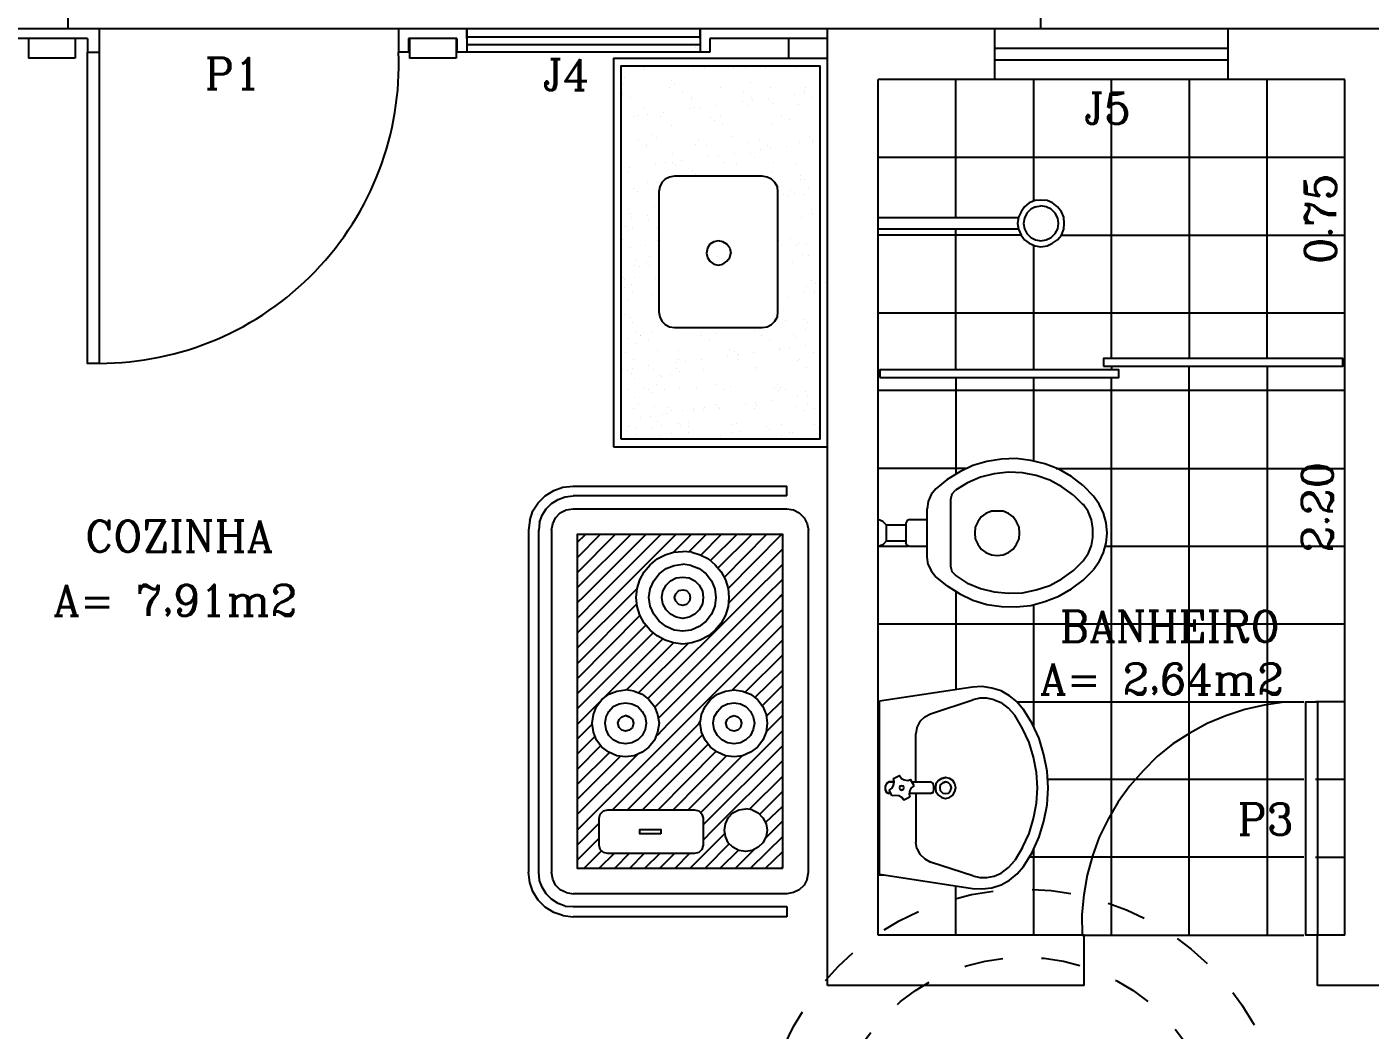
# Model space of a CAD drawing. Extents: x -7 to 226, y -20 to 32.
# Drawn here: x 113.018 to 116.471, y 16.795 to 19.375 of the extents above; entities that cross this region are included whole.
import ezdxf
from ezdxf.enums import TextEntityAlignment as Align

# ---------------------------------------------------------------- set-up
doc = ezdxf.new("R2010")
doc.units = 0
doc.header["$LTSCALE"] = 20
doc.linetypes.add('DASHED2', pattern=[0.375, 0.25, -0.125])
doc.layers.get('0').update_dxf_attribs({"linetype": 'CONTINUOUS'})
doc.layers.get('DEFPOINTS').update_dxf_attribs({"linetype": 'CONTINUOUS'})
for name, color, linetype in [('APARELHO', 1, 'CONTINUOUS'), ('APARELHOS', 1, 'CONTINUOUS'), ('CONCRETO', 5, 'CONTINUOUS'), ('COTAS', 244, 'CONTINUOUS'), ('EQUIPAMENTO', 244, 'CONTINUOUS'), ('JANELA', 5, 'CONTINUOUS'), ('PAREDALV', 7, 'CONTINUOUS'), ('PAREDE', 250, 'CONTINUOUS'), ('PEN33', 7, 'CONTINUOUS'), ('PEN7', 7, 'CONTINUOUS'), ('PISO', 30, 'CONTINUOUS'), ('PORTA', 1, 'CONTINUOUS'), ('TELHADO', 1, 'CONTINUOUS'), ('TEXTO', 244, 'CONTINUOUS'), ('VISTAP', 244, 'CONTINUOUS')]:
    doc.layers.add(name, color=color, linetype=linetype)
doc.styles.add('ROMANC', font='romanc.shx', dxfattribs={"height": 0.08})
doc.dimstyles.new('ROMANC', dxfattribs={"dimtxt": 0.1, "dimasz": 0.18, "dimexe": 0.05, "dimexo": 0.0625, "dimgap": 0.09, "dimtad": 0, "dimzin": 0, "dimtxsty": 'ROMANC', "dimblk1": 'NONE', "dimblk2": 'NONE', "dimsah": 1, "dimcen": 0.09, "dimclrd": 244, "dimclre": 244, "dimclrt": 244, "dimazin": 3, "dimtfac": 1, "dimtdec": 4, "dimtofl": 0, "dimtmove": 0, "dimatfit": 3, "dimtolj": 1, "dimtzin": 0})

# ---------------------------------------------------------------- blocks, each defined once
blk = doc.blocks.new('*X6')
at = {"color": 0, "linetype": 'CONTINUOUS'}
for p, q in [((5.852, -1.3009), (5.852, -1.3009)), ((5.8871, -1.3094), (5.8871, -1.3094)), ((5.8891, -1.3039), (5.8891, -1.3039)), ((6.015, -1.31), (6.015, -1.31)), ((6.0448, -1.3037), (6.0448, -1.3037)), ((6.1171, -1.3029), (6.1171, -1.3029)), ((6.15, -1.3052), (6.15, -1.3052)), ((6.2005, -1.3034), (6.2005, -1.3034)), ((6.2809, -1.3035), (6.2809, -1.3035)), ((5.9576, -1.3383), (5.9576, -1.3383)), ((6.1606, -1.3428), (6.1606, -1.3428)), ((5.8324, -1.3674), (5.8324, -1.3674)), ((5.8535, -1.3808), (5.8535, -1.3808)), ((5.9547, -1.3563), (5.9547, -1.3563)), ((5.9668, -1.3468), (5.9668, -1.3468)), ((5.9882, -1.3671), (5.9882, -1.3671)), ((6.0092, -1.3805), (6.0092, -1.3805)), ((6.0856, -1.3546), (6.0856, -1.3546)), ((6.1439, -1.3668), (6.1439, -1.3668)), ((6.1649, -1.3802), (6.1649, -1.3802)), ((6.2135, -1.3552), (6.2135, -1.3552)), ((6.2758, -1.3746), (6.2758, -1.3746)), ((6.2996, -1.3665), (6.2996, -1.3665)), ((6.3018, -1.3711), (6.3018, -1.3711)), ((6.3206, -1.3799), (6.3206, -1.3799)), ((5.8902, -1.4058), (5.8902, -1.4058)), ((6.0066, -1.41), (6.0066, -1.41)), ((6.0103, -1.3867), (6.0103, -1.3867)), ((6.0181, -1.4064), (6.0181, -1.4064)), ((6.0327, -1.4066), (6.0327, -1.4066)), ((6.0733, -1.4012), (6.0733, -1.4012)), ((6.1412, -1.3923), (6.1412, -1.3923)), ((6.1532, -1.4015), (6.1532, -1.4015)), ((6.1672, -1.3888), (6.1672, -1.3888)), ((6.2079, -1.3835), (6.2079, -1.3835)), ((6.2104, -1.3884), (6.2104, -1.3884)), ((6.2196, -1.3968), (6.2196, -1.3968)), ((6.284, -1.3998), (6.284, -1.3998)), ((5.86, -1.4305), (5.86, -1.4305)), ((5.872, -1.4277), (5.872, -1.4277)), ((5.8981, -1.4243), (5.8981, -1.4243)), ((5.9294, -1.4291), (5.9294, -1.4291)), ((5.9387, -1.4189), (5.9387, -1.4189)), ((6.0601, -1.4323), (6.0601, -1.4323)), ((6.0693, -1.4407), (6.0693, -1.4407)), ((6.0851, -1.4289), (6.0851, -1.4289)), ((6.2408, -1.4286), (6.2408, -1.4286)), ((6.2631, -1.4367), (6.2631, -1.4367)), ((5.9098, -1.4761), (5.9098, -1.4761)), ((5.919, -1.4846), (5.919, -1.4846)), ((5.9578, -1.4526), (5.9578, -1.4526)), ((6.0887, -1.451), (6.0887, -1.451)), ((6.1128, -1.4806), (6.1128, -1.4806)), ((6.2166, -1.4516), (6.2166, -1.4516)), ((6.3129, -1.4823), (6.3129, -1.4823)), ((5.8728, -1.4926), (5.8728, -1.4926)), ((5.8934, -1.5021), (5.8934, -1.5021)), ((5.8939, -1.506), (5.8939, -1.506)), ((6.0213, -1.5027), (6.0213, -1.5027)), ((6.0285, -1.4923), (6.0285, -1.4923)), ((6.0496, -1.5057), (6.0496, -1.5057)), ((6.1563, -1.4978), (6.1563, -1.4978)), ((6.1842, -1.492), (6.1842, -1.492)), ((6.1873, -1.5157), (6.1873, -1.5157)), ((6.2053, -1.5054), (6.2053, -1.5054)), ((6.2133, -1.5122), (6.2133, -1.5122)), ((6.254, -1.5069), (6.254, -1.5069)), ((6.2872, -1.4962), (6.2872, -1.4962)), ((6.3219, -1.4979), (6.3219, -1.4979)), ((6.3221, -1.4907), (6.3221, -1.4907)), ((5.9181, -1.5511), (5.9181, -1.5511)), ((5.9442, -1.5477), (5.9442, -1.5477)), ((5.961, -1.549), (5.961, -1.549)), ((5.9625, -1.5244), (5.9625, -1.5244)), ((5.9848, -1.5423), (5.9848, -1.5423)), ((6.0527, -1.5334), (6.0527, -1.5334)), ((6.0788, -1.53), (6.0788, -1.53)), ((6.0919, -1.5473), (6.0919, -1.5473)), ((6.1194, -1.5246), (6.1194, -1.5246)), ((6.1625, -1.5262), (6.1625, -1.5262)), ((6.1718, -1.5346), (6.1718, -1.5346)), ((6.2198, -1.5479), (6.2198, -1.5479)), ((6.2812, -1.5538), (6.2812, -1.5538)), ((5.8502, -1.56), (5.8502, -1.56)), ((5.9698, -1.5543), (5.9698, -1.5543)), ((6.0122, -1.57), (6.0122, -1.57)), ((6.0215, -1.5785), (6.0215, -1.5785)), ((6.1255, -1.5541), (6.1255, -1.5541)), ((6.2153, -1.5745), (6.2153, -1.5745)), ((5.8619, -1.6139), (5.8619, -1.6139)), ((5.8712, -1.6224), (5.8712, -1.6224)), ((5.8965, -1.5984), (5.8965, -1.5984)), ((5.9132, -1.6178), (5.9132, -1.6178)), ((6.265, -1.6201), (6.265, -1.6201)), ((6.2903, -1.5925), (6.2903, -1.5925)), ((6.2334, -1.639), (6.2334, -1.639)), ((6.2457, -1.6306), (6.2457, -1.6306)), ((6.2594, -1.6356), (6.2594, -1.6356)), ((6.2742, -1.6285), (6.2742, -1.6285)), ((6.3001, -1.6303), (6.3001, -1.6303)), ((5.8545, -1.6798), (5.8545, -1.6798)), ((5.8557, -1.6888), (5.8557, -1.6888)), ((5.8963, -1.6834), (5.8963, -1.6834)), ((5.9147, -1.6622), (5.9147, -1.6622)), ((6.2935, -1.6889), (6.2935, -1.6889)), ((6.3177, -1.6684), (6.3177, -1.6684)), ((6.3216, -1.679), (6.3216, -1.679)), ((5.8997, -1.6948), (5.8997, -1.6948)), ((5.8322, -1.7465), (5.8322, -1.7465)), ((6.265, -1.7424), (6.265, -1.7424)), ((6.2861, -1.7558), (6.2861, -1.7558)), ((6.3055, -1.759), (6.3055, -1.759)), ((5.9028, -1.7911), (5.9028, -1.7911)), ((6.077, -1.7891), (6.077, -1.7891)), ((6.2795, -1.7624), (6.2795, -1.7624)), ((6.2966, -1.7852), (6.2966, -1.7852)), ((5.8668, -1.8), (5.8668, -1.8)), ((5.8758, -1.8156), (5.8758, -1.8156)), ((5.8949, -1.805), (5.8949, -1.805)), ((5.9018, -1.8122), (5.9018, -1.8122)), ((6.0669, -1.8017), (6.0669, -1.8017)), ((6.0761, -1.8102), (6.0761, -1.8102)), ((6.2699, -1.8062), (6.2699, -1.8062)), ((5.8354, -1.8429), (5.8354, -1.8429)), ((5.9166, -1.8456), (5.9166, -1.8456)), ((5.9258, -1.8541), (5.9258, -1.8541)), ((6.3197, -1.8518), (6.3197, -1.8518)), ((6.3289, -1.8602), (6.3289, -1.8602)), ((5.8383, -1.8685), (5.8383, -1.8685)), ((5.8593, -1.8819), (5.8593, -1.8819)), ((5.906, -1.8875), (5.906, -1.8875)), ((6.2577, -1.8948), (6.2577, -1.8948)), ((6.2998, -1.8815), (6.2998, -1.8815)), ((6.3054, -1.8676), (6.3054, -1.8676)), ((6.3256, -1.8858), (6.3256, -1.8858)), ((6.3265, -1.881), (6.3265, -1.881)), ((6.2324, -1.9333), (6.2324, -1.9333)), ((6.2467, -1.9297), (6.2467, -1.9297)), ((5.8385, -1.9392), (5.8385, -1.9392)), ((5.8539, -1.9479), (5.8539, -1.9479)), ((5.9219, -1.939), (5.9219, -1.939)), ((5.8688, -1.9834), (5.8688, -1.9834)), ((5.878, -1.9919), (5.878, -1.9919)), ((5.8786, -1.9937), (5.8786, -1.9937)), ((5.9091, -1.9838), (5.9091, -1.9838)), ((6.0344, -1.9934), (6.0344, -1.9934)), ((6.037, -1.9844), (6.037, -1.9844)), ((6.0718, -1.9878), (6.0718, -1.9878)), ((6.1721, -1.9796), (6.1721, -1.9796)), ((6.1901, -1.9931), (6.1901, -1.9931)), ((6.2719, -1.9896), (6.2719, -1.9896)), ((6.2811, -1.998), (6.2811, -1.998)), ((6.3029, -1.9779), (6.3029, -1.9779)), ((5.8417, -2.0356), (5.8417, -2.0356)), ((5.8997, -2.0071), (5.8997, -2.0071)), ((5.9215, -2.0317), (5.9215, -2.0317)), ((5.9767, -2.0307), (5.9767, -2.0307)), ((6.0554, -2.0068), (6.0554, -2.0068)), ((6.1076, -2.029), (6.1076, -2.029)), ((6.1216, -2.0334), (6.1216, -2.0334)), ((6.1692, -2.0359), (6.1692, -2.0359)), ((6.2111, -2.0065), (6.2111, -2.0065)), ((6.2355, -2.0296), (6.2355, -2.0296)), ((6.2371, -2.0269), (6.2371, -2.0269)), ((6.2632, -2.0235), (6.2632, -2.0235)), ((6.3038, -2.0182), (6.3038, -2.0182)), ((5.9, -2.0713), (5.9, -2.0713)), ((5.9679, -2.0624), (5.9679, -2.0624)), ((5.9756, -2.0555), (5.9756, -2.0555)), ((5.994, -2.0589), (5.994, -2.0589)), ((6.0346, -2.0536), (6.0346, -2.0536)), ((6.1025, -2.0447), (6.1025, -2.0447)), ((6.1286, -2.0412), (6.1286, -2.0412)), ((6.1308, -2.0419), (6.1308, -2.0419)), ((6.1313, -2.0552), (6.1313, -2.0552)), ((6.287, -2.0549), (6.287, -2.0549)), ((6.3246, -2.0379), (6.3246, -2.0379)), ((5.8334, -2.0801), (5.8334, -2.0801)), ((5.8594, -2.0767), (5.8594, -2.0767)), ((5.9123, -2.0801), (5.9123, -2.0801)), ((5.9712, -2.0773), (5.9712, -2.0773)), ((5.9805, -2.0858), (5.9805, -2.0858)), ((6.0402, -2.0808), (6.0402, -2.0808)), ((6.1743, -2.0817), (6.1743, -2.0817)), ((6.1752, -2.0759), (6.1752, -2.0759)), ((6.3061, -2.0742), (6.3061, -2.0742)), ((5.8302, -2.1297), (5.8302, -2.1297)), ((5.8448, -2.1319), (5.8448, -2.1319)), ((5.919, -2.1189), (5.919, -2.1189)), ((5.9401, -2.1323), (5.9401, -2.1323)), ((5.9799, -2.127), (5.9799, -2.127)), ((6.024, -2.1256), (6.024, -2.1256)), ((6.0747, -2.1186), (6.0747, -2.1186)), ((6.0958, -2.132), (6.0958, -2.132)), ((6.1108, -2.1254), (6.1108, -2.1254)), ((6.224, -2.1273), (6.224, -2.1273)), ((6.2304, -2.1183), (6.2304, -2.1183)), ((6.2333, -2.1358), (6.2333, -2.1358)), ((6.2387, -2.126), (6.2387, -2.126)), ((6.2515, -2.1317), (6.2515, -2.1317)), ((5.8737, -2.1695), (5.8737, -2.1695)), ((6.0737, -2.1712), (6.0737, -2.1712)), ((6.1486, -2.168), (6.1486, -2.168)), ((6.1747, -2.1646), (6.1747, -2.1646)), ((6.1784, -2.1722), (6.1784, -2.1722)), ((6.2153, -2.1593), (6.2153, -2.1593)), ((6.2832, -2.1503), (6.2832, -2.1503)), ((6.3092, -2.1706), (6.3092, -2.1706)), ((6.3093, -2.1469), (6.3093, -2.1469)), ((5.8603, -2.1809), (5.8603, -2.1809)), ((5.8795, -2.2035), (5.8795, -2.2035)), ((5.9055, -2.2001), (5.9055, -2.2001)), ((5.9154, -2.1765), (5.9154, -2.1765)), ((5.9461, -2.1947), (5.9461, -2.1947)), ((6.014, -2.1858), (6.014, -2.1858)), ((6.016, -2.1807), (6.016, -2.1807)), ((6.0401, -2.1823), (6.0401, -2.1823)), ((6.0433, -2.1771), (6.0433, -2.1771)), ((6.0807, -2.177), (6.0807, -2.177)), ((6.0829, -2.1797), (6.0829, -2.1797)), ((6.1717, -2.1804), (6.1717, -2.1804)), ((6.2768, -2.1757), (6.2768, -2.1757)), ((6.3274, -2.1801), (6.3274, -2.1801)), ((5.848, -2.2282), (5.848, -2.2282)), ((5.9234, -2.2151), (5.9234, -2.2151)), ((5.9326, -2.2236), (5.9326, -2.2236)), ((5.9594, -2.2441), (5.9594, -2.2441)), ((5.983, -2.2234), (5.983, -2.2234)), ((6.1139, -2.2217), (6.1139, -2.2217)), ((6.1151, -2.2438), (6.1151, -2.2438)), ((6.1264, -2.2195), (6.1264, -2.2195)), ((6.2418, -2.2223), (6.2418, -2.2223)), ((6.2708, -2.2435), (6.2708, -2.2435)), ((6.3265, -2.2213), (6.3265, -2.2213)), ((6.3357, -2.2297), (6.3357, -2.2297)), ((5.9805, -2.2575), (5.9805, -2.2575)), ((6.1362, -2.2572), (6.1362, -2.2572)), ((6.2919, -2.2569), (6.2919, -2.2569))]:
    blk.add_line(p, q, dxfattribs=at)
blk = doc.blocks.new('*D34')
at = {"layer": 'DEFPOINTS', "color": 0, "linetype": 'BYBLOCK'}
for p in [(151.3731, 1.8794), (151.3023, -0.3206), (151.3731, -0.3206)]:
    blk.add_point(p, dxfattribs=at)
at = {"color": 244, "linetype": 'BYBLOCK', "insert": (151.3023, 0.7794), "char_height": 0.08, "attachment_point": 5, "rotation": 90, "style": 'ROMANC'}
blk.add_mtext('\\A1;2.20', dxfattribs=at)
blk = doc.blocks.new('_OBLIQUE')
at = {"color": 0, "linetype": 'BYBLOCK'}
blk.add_line((-0.5, -0.5), (0.5, 0.5), dxfattribs=at)
blk = doc.blocks.new('*D115')
at = {"layer": 'DEFPOINTS', "color": 0, "linetype": 'BYBLOCK'}
for p in [(116.4061, 19.2399), (116.3434, 18.5224), (116.4011, 18.5224)]:
    blk.add_point(p, dxfattribs=at)
at = {"color": 244, "linetype": 'BYBLOCK', "insert": (116.3434, 18.8811), "char_height": 0.08, "attachment_point": 5, "rotation": 90, "style": 'ROMANC'}
blk.add_mtext('\\A1;{0.75}', dxfattribs=at)

msp = doc.modelspace()

# ---------------------------------------------------------------- linework, layer by layer
at = {"layer": 'APARELHO', "color": 244}
for points in [[(115.6249, 18.9299), (115.6099, 18.9286), (115.5949, 18.9224), (115.5824, 18.9124), (115.5736, 18.8999), (115.5674, 18.8861), (115.5649, 18.8699), (115.5674, 18.8549), (115.5736, 18.8399), (115.5824, 18.8274), (115.5949, 18.8186), (115.6099, 18.8124), (115.6249, 18.8099), (115.6411, 18.8124), (115.6549, 18.8186), (115.6674, 18.8274), (115.6774, 18.8399), (115.6836, 18.8549), (115.6849, 18.8699), (115.6836, 18.8861), (115.6774, 18.8999), (115.6674, 18.9124), (115.6549, 18.9224), (115.6411, 18.9286), (115.6249, 18.9299)], [(115.6111, 18.9124), (115.5986, 18.9061), (115.5886, 18.8961), (115.5824, 18.8836), (115.5799, 18.8699), (115.5824, 18.8561), (115.5886, 18.8436), (115.5986, 18.8336), (115.6111, 18.8274), (115.6249, 18.8249), (115.6386, 18.8274), (115.6511, 18.8336), (115.6611, 18.8436), (115.6686, 18.8561), (115.6699, 18.8699), (115.6686, 18.8836), (115.6611, 18.8961), (115.6511, 18.9061), (115.6386, 18.9124), (115.6249, 18.9149)], [(115.6111, 18.9124), (115.6249, 18.9149)], [(115.2061, 18.8849), (115.5674, 18.8849)], [(115.5674, 18.8549), (115.2061, 18.8549)], [(115.7336, 18.1961), (115.7036, 18.2186), (115.6711, 18.2374), (115.6349, 18.2511), (115.5986, 18.2599), (115.5611, 18.2649), (115.5236, 18.2636), (115.4861, 18.2574), (115.4499, 18.2474), (115.4161, 18.2311), (115.3836, 18.2111), (115.3549, 18.1874)], [(115.7086, 18.1711), (115.6786, 18.1924), (115.6474, 18.2099), (115.6124, 18.2211), (115.5774, 18.2286), (115.5411, 18.2299), (115.5049, 18.2261), (115.4699, 18.2174), (115.4361, 18.2024), (115.4049, 18.1836)], [(115.3549, 18.1874), (115.3424, 18.1724), (115.3349, 18.1549), (115.3324, 18.1361)], [(115.3961, 18.1736), (115.3924, 18.1599)], [(115.7086, 18.1711), (115.7336, 18.1461)], [(115.7336, 18.1961), (115.7599, 18.1686)], [(115.7749, 17.9999), (115.7861, 18.0236), (115.7924, 18.0486), (115.7949, 18.0736), (115.7924, 18.0999), (115.7861, 18.1249), (115.7749, 18.1474), (115.7599, 18.1686)], [(115.3324, 18.0111), (115.3324, 18.1361)], [(115.3924, 18.1599), (115.3924, 17.9886), (115.3961, 17.9749), (115.4049, 17.9649)], [(115.4974, 18.1299), (115.4836, 18.1236), (115.4711, 18.1149), (115.4624, 18.1024), (115.4561, 18.0886), (115.4549, 18.0736), (115.4561, 18.0586), (115.4624, 18.0449), (115.4711, 18.0324), (115.4836, 18.0236), (115.4974, 18.0174), (115.5124, 18.0161), (115.5274, 18.0174), (115.5411, 18.0236), (115.5536, 18.0324), (115.5624, 18.0449), (115.5686, 18.0586), (115.5699, 18.0736), (115.5686, 18.0886), (115.5624, 18.1024), (115.5536, 18.1149), (115.5411, 18.1236), (115.5274, 18.1299), (115.4974, 18.1299)], [(115.7461, 18.0199), (115.7549, 18.0411), (115.7586, 18.0624), (115.7586, 18.0849), (115.7549, 18.1074), (115.7461, 18.1286), (115.7336, 18.1474)], [(115.2274, 18.0936), (115.2186, 18.1036), (115.2061, 18.1082)], [(115.2874, 18.1086), (115.2811, 18.1061), (115.2774, 18.0986)], [(115.2774, 18.0986), (115.2774, 18.0486)], [(115.2874, 18.1086), (115.3324, 18.1086)], [(115.2274, 18.0536), (115.2274, 18.0936)], [(115.2774, 18.0936), (115.2274, 18.0936)], [(115.2274, 18.0536), (115.2186, 18.0436), (115.2061, 18.0391)], [(115.2274, 18.0536), (115.2774, 18.0536)], [(115.2874, 18.0386), (115.2811, 18.0411), (115.2774, 18.0486)], [(115.3324, 18.0386), (115.2874, 18.0386)], [(115.3349, 17.9924), (115.3324, 18.0111)], [(115.3349, 17.9924), (115.3424, 17.9761), (115.3549, 17.9611)], [(115.4361, 17.9449), (115.4699, 17.9311), (115.5049, 17.9224), (115.5411, 17.9186), (115.5774, 17.9199), (115.6124, 17.9274), (115.6474, 17.9386), (115.6786, 17.9561), (115.7086, 17.9774), (115.7336, 18.0024)], [(115.7461, 18.0199), (115.7336, 18.0011)], [(115.7749, 17.9999), (115.7599, 17.9786)], [(115.3836, 17.9374), (115.3549, 17.9611)], [(115.3836, 17.9374), (115.4161, 17.9174), (115.4499, 17.9011), (115.4861, 17.8899), (115.5236, 17.8849), (115.5611, 17.8836), (115.5986, 17.8874), (115.6349, 17.8974), (115.6711, 17.9111), (115.7036, 17.9299), (115.7336, 17.9524), (115.7599, 17.9786)], [(115.4361, 17.9449), (115.4049, 17.9649)], [(115.5799, 17.2161), (115.6024, 17.2524), (115.6199, 17.2924), (115.6324, 17.3324), (115.6411, 17.3749), (115.6436, 17.4186), (115.6411, 17.4611), (115.6324, 17.5036), (115.6199, 17.5449), (115.6024, 17.5836), (115.5799, 17.6199)]]:
    msp.add_lwpolyline(points, dxfattribs=at)
at = {"layer": 'APARELHOS', "color": 244, "linetype": 'CONTINUOUS'}
for p, q in [((115.2986, 17.4236), (115.2899, 17.4399)), ((115.2249, 17.4136), (115.2249, 17.4236)), ((115.2933, 17.4336), (115.3399, 17.4336))]:
    msp.add_line(p, q, dxfattribs=at)
for points in [[(115.4486, 17.6774), (115.2099, 17.6411)], [(115.5636, 17.6399), (115.5436, 17.6549), (115.5224, 17.6674), (115.4986, 17.6749), (115.4736, 17.6786), (115.4486, 17.6774)], [(115.5049, 17.6449), (115.4861, 17.6486), (115.4674, 17.6486), (115.4499, 17.6449)], [(115.2099, 17.1961), (115.2099, 17.6411)], [(115.3411, 17.6086), (115.4499, 17.6449)], [(115.5049, 17.6449), (115.5224, 17.6374)], [(115.5574, 17.6049), (115.5411, 17.6236), (115.5224, 17.6374)], [(115.5636, 17.6399), (115.5799, 17.6199)], [(115.3261, 17.6011), (115.3136, 17.5886), (115.3061, 17.5736), (115.3036, 17.5574)], [(115.3261, 17.6011), (115.3411, 17.6086)], [(115.5774, 17.2649), (115.5949, 17.3011), (115.6061, 17.3399), (115.6136, 17.3786), (115.6161, 17.4186), (115.6136, 17.4574), (115.6061, 17.4974), (115.5949, 17.5349), (115.5774, 17.5711), (115.5574, 17.6049)], [(115.3036, 17.4336), (115.3036, 17.5574)], [(115.2349, 17.4124), (115.2424, 17.4174), (115.2461, 17.4249), (115.2474, 17.4336), (115.2461, 17.4424)], [(115.2461, 17.4424), (115.2611, 17.4499), (115.2661, 17.4424), (115.2736, 17.4386), (115.2824, 17.4374), (115.2899, 17.4399)], [(115.3699, 17.4424), (115.3799, 17.4449), (115.3699, 17.4424), (115.3611, 17.4374), (115.3549, 17.4286), (115.3536, 17.4186), (115.3549, 17.4086), (115.3611, 17.3999), (115.3699, 17.3936), (115.3799, 17.3911), (115.3899, 17.3936), (115.3986, 17.3999), (115.4036, 17.4086), (115.4061, 17.4186), (115.4036, 17.4286), (115.3986, 17.4374), (115.3899, 17.4424), (115.3799, 17.4449)], [(115.2349, 17.4336), (115.2474, 17.4336), (115.2349, 17.4336), (115.2274, 17.4299), (115.2249, 17.4236)], [(115.2386, 17.4036), (115.2349, 17.4036), (115.2274, 17.4061), (115.2249, 17.4136), (115.2274, 17.4061), (115.2349, 17.4036)], [(115.2424, 17.3974), (115.2349, 17.4124)], [(115.2624, 17.4224), (115.2661, 17.4236), (115.2624, 17.4224), (115.2611, 17.4186), (115.2624, 17.4149), (115.2661, 17.4124), (115.2711, 17.4149), (115.2724, 17.4186), (115.2711, 17.4224), (115.2661, 17.4236)], [(115.2986, 17.4236), (115.2911, 17.4186), (115.2874, 17.4111), (115.2861, 17.4024), (115.2874, 17.3949)], [(115.3499, 17.4236), (115.3474, 17.4299), (115.3399, 17.4336)], [(115.3474, 17.4061), (115.3399, 17.4036), (115.3474, 17.4061), (115.3499, 17.4136)], [(115.3499, 17.4136), (115.3499, 17.4236)], [(115.3724, 17.4311), (115.3799, 17.4336), (115.3724, 17.4311), (115.3661, 17.4261), (115.3649, 17.4186), (115.3661, 17.4111), (115.3724, 17.4049), (115.3799, 17.4036), (115.3874, 17.4049), (115.3924, 17.4111), (115.3949, 17.4186), (115.3924, 17.4261), (115.3874, 17.4311), (115.3799, 17.4336)], [(115.2674, 17.3936), (115.2724, 17.3874), (115.2674, 17.3936), (115.2599, 17.3974), (115.2511, 17.3986), (115.2424, 17.3974)], [(115.2724, 17.3874), (115.2874, 17.3949)], [(115.3399, 17.4036), (115.2861, 17.4036)], [(115.3036, 17.4036), (115.3036, 17.2786)], [(115.3061, 17.2624), (115.3036, 17.2786)], [(115.3061, 17.2624), (115.3136, 17.2474), (115.3261, 17.2361), (115.3411, 17.2274)], [(115.5774, 17.2649), (115.5574, 17.2311)], [(115.4499, 17.1924), (115.3411, 17.2274)], [(115.4486, 17.1599), (115.4736, 17.1586), (115.4986, 17.1611), (115.5224, 17.1686), (115.5436, 17.1811), (115.5636, 17.1974), (115.5799, 17.2161)], [(115.4499, 17.1924), (115.4674, 17.1874), (115.4861, 17.1874), (115.5049, 17.1911), (115.5224, 17.1986)], [(115.5224, 17.1986), (115.5411, 17.2136), (115.5574, 17.2311)], [(115.2199, 17.1936), (115.2061, 17.1936)], [(115.2099, 17.1961), (115.4486, 17.1599)]]:
    msp.add_lwpolyline(points, dxfattribs=at)
at = {"layer": 'EQUIPAMENTO', "color": 30, "linetype": 'CONTINUOUS'}
for points in [[(114.5261, 19.2949), (114.5261, 18.2949)], [(114.5261, 19.2949), (114.9761, 19.2949)], [(114.5461, 18.3149), (114.5461, 19.2749), (115.0561, 19.2749), (115.0561, 18.3149), (114.5461, 18.3149)], [(114.5433, 19.2365), (114.5433, 19.2365)], [(114.5533, 19.2456), (114.5533, 19.2456)], [(114.547, 19.2156), (114.547, 19.2156)], [(114.5495, 19.2002), (114.5495, 19.2002)], [(114.552, 19.229), (114.552, 19.229)], [(115.0208, 19.2181), (115.0208, 19.2181)], [(114.5624, 19.0011), (114.5624, 19.0011)], [(114.9086, 18.6024), (114.9211, 18.6036), (114.9324, 18.6099), (114.9411, 18.6186), (114.9474, 18.6299), (114.9486, 18.6424), (114.9486, 18.9511), (114.9474, 18.9636), (114.9411, 18.9749), (114.9324, 18.9836), (114.9211, 18.9886), (114.9086, 18.9911), (114.6824, 18.9911), (114.6699, 18.9886), (114.6586, 18.9836), (114.6499, 18.9749), (114.6449, 18.9636), (114.6424, 18.9511), (114.6424, 18.6424), (114.6449, 18.6299), (114.6499, 18.6186), (114.6586, 18.6099), (114.6699, 18.6036), (114.6824, 18.6024), (114.9086, 18.6024)], [(115.0074, 18.9924), (115.0074, 18.9924)], [(115.0161, 18.9836), (115.0161, 18.9836)], [(115.0261, 18.9624), (115.0261, 18.9624)], [(114.5649, 18.9049), (114.5649, 18.9049)], [(114.5561, 18.8611), (114.5561, 18.8611)], [(114.5761, 18.8574), (114.5761, 18.8574)], [(114.6361, 18.8599), (114.6361, 18.8599)], [(114.5649, 18.8524), (114.5649, 18.8524)], [(114.6399, 18.8249), (114.6399, 18.8249)], [(114.8249, 18.8061), (114.8174, 18.8161), (114.8074, 18.8224), (114.7961, 18.8249), (114.7836, 18.8224), (114.7736, 18.8161), (114.7674, 18.8061), (114.7649, 18.7936), (114.7674, 18.7824), (114.7736, 18.7724), (114.7836, 18.7649), (114.7961, 18.7624), (114.8074, 18.7649), (114.8174, 18.7724), (114.8249, 18.7824), (114.8274, 18.7936)], [(114.9511, 18.8249), (114.9511, 18.8249)], [(114.5686, 18.8086), (114.5686, 18.8086)], [(114.6086, 18.8124), (114.6086, 18.8124)], [(114.8249, 18.8061), (114.8274, 18.7936)], [(115.0261, 18.7874), (115.0261, 18.7874)], [(114.5811, 18.7624), (114.5811, 18.7624)], [(114.5549, 18.7261), (114.5549, 18.7261)], [(114.5811, 18.7299), (114.5811, 18.7299)], [(114.5724, 18.7124), (114.5724, 18.7124)], [(114.5611, 18.6749), (114.5611, 18.6749)], [(114.6424, 18.6674), (114.6424, 18.6674)], [(114.5749, 18.6161), (114.5749, 18.6161)], [(114.9686, 18.6211), (114.9686, 18.6211)], [(115.0136, 18.6236), (115.0136, 18.6236)], [(115.0236, 18.6149), (115.0236, 18.6149)], [(114.5649, 18.5736), (114.5649, 18.5736)], [(114.5861, 18.5599), (114.5861, 18.5599)], [(114.5786, 18.5199), (114.5786, 18.5199)], [(114.5624, 18.4911), (114.5624, 18.4911)], [(114.5724, 18.4836), (114.5724, 18.4836)], [(114.6474, 18.4786), (114.6474, 18.4786)], [(114.6736, 18.4824), (114.6736, 18.4824)], [(114.5799, 18.4699), (114.5799, 18.4699)], [(114.6061, 18.4486), (114.6061, 18.4486)], [(114.6161, 18.4436), (114.6161, 18.4436)], [(114.6486, 18.4749), (114.6486, 18.4749)], [(114.5811, 18.4224), (114.5811, 18.4224)], [(114.6261, 18.4349), (114.6261, 18.4349)], [(115.0186, 18.4374), (115.0186, 18.4374)], [(114.5474, 18.3861), (114.5474, 18.3861)], [(114.6524, 18.3786), (114.6524, 18.3786)], [(114.6649, 18.3974), (114.6649, 18.3974)], [(114.6749, 18.3886), (114.6749, 18.3886)], [(114.7024, 18.3874), (114.7024, 18.3874)], [(115.0136, 18.3874), (115.0136, 18.3874)], [(114.5586, 18.3374), (114.5586, 18.3374)], [(114.5849, 18.3411), (114.5849, 18.3411)], [(114.6261, 18.3461), (114.6261, 18.3461)], [(114.6936, 18.3561), (114.6936, 18.3561)], [(114.7186, 18.3486), (114.7186, 18.3486)], [(114.7199, 18.3586), (114.7199, 18.3586)], [(114.9186, 18.3474), (114.9186, 18.3474)], [(114.9274, 18.3386), (114.9274, 18.3386)], [(114.5849, 18.3261), (114.5849, 18.3261)], [(114.6461, 18.3236), (114.6461, 18.3236)], [(114.7199, 18.3311), (114.7199, 18.3311)], [(114.8011, 18.3236), (114.8011, 18.3236)], [(114.8499, 18.3336), (114.8499, 18.3336)], [(114.9574, 18.3236), (114.9574, 18.3236)], [(114.9786, 18.3324), (114.9786, 18.3324)], [(114.5261, 18.2949), (115.0761, 18.2949)]]:
    msp.add_lwpolyline(points, dxfattribs=at)
at = {"layer": 'EQUIPAMENTO', "color": 252, "linetype": 'CONTINUOUS'}
for points in [[(114.3106, 18.1058), (114.3189, 18.1306), (114.3326, 18.1512), (114.3505, 18.1691), (114.3725, 18.1828), (114.3959, 18.1911), (114.422, 18.1938)], [(114.3354, 18.1003), (114.3422, 18.1196), (114.3532, 18.1361), (114.367, 18.1498), (114.3835, 18.1595), (114.4014, 18.1663), (114.422, 18.1691)], [(114.422, 18.1938), (114.972, 18.1938)], [(114.972, 18.1691), (114.422, 18.1691)], [(114.972, 18.1691), (114.972, 18.1938)], [(114.367, 18.0811), (114.3697, 18.0976), (114.3766, 18.1127), (114.389, 18.1251), (114.4041, 18.1333), (114.422, 18.1361)], [(114.422, 18.1361), (114.972, 18.1361)], [(114.972, 18.1361), (114.9885, 18.1333), (115.0036, 18.1251), (115.016, 18.1127), (115.0242, 18.0976), (115.027, 18.0811)], [(114.3106, 18.1058), (114.3079, 18.0811)], [(114.3354, 18.1003), (114.334, 18.0811)], [(114.3079, 18.0811), (114.3079, 17.2011)], [(114.334, 17.2011), (114.334, 18.0811)], [(114.367, 18.0811), (114.367, 17.2011)], [(114.961, 17.2121), (114.961, 18.0701), (114.433, 18.0701), (114.433, 17.2121), (114.961, 17.2121)], [(114.5705, 18.0701), (114.433, 17.9326)], [(114.433, 17.9711), (114.5306, 18.0701)], [(114.4921, 18.0701), (114.433, 18.0096)], [(114.433, 18.0495), (114.4536, 18.0701)], [(114.4495, 17.9106), (114.609, 18.0701)], [(114.488, 17.9106), (114.6475, 18.0701)], [(114.5265, 17.9106), (114.686, 18.0701)], [(114.6805, 18.0247), (114.7259, 18.0701)], [(114.7204, 18.0261), (114.7644, 18.0701)], [(114.7506, 18.0165), (114.8029, 18.0701)], [(114.7754, 18.0027), (114.8427, 18.0701)], [(114.7946, 17.9835), (114.8812, 18.0701)], [(114.8111, 17.9601), (114.9197, 18.0701)], [(114.8207, 17.9312), (114.9582, 18.0701)], [(115.027, 17.2011), (115.027, 18.0811)], [(114.7272, 18.0247), (114.7492, 18.0178), (114.7699, 18.0068), (114.7877, 17.9917), (114.8029, 17.9738), (114.8139, 17.9532), (114.8207, 17.9312), (114.8221, 17.9078), (114.8207, 17.8845), (114.8139, 17.8625), (114.8029, 17.8418), (114.7877, 17.824), (114.7699, 17.8088), (114.7492, 17.7978), (114.7272, 17.791), (114.7039, 17.7882), (114.6805, 17.791), (114.6585, 17.7978), (114.6379, 17.8088), (114.62, 17.824), (114.6049, 17.8418), (114.5939, 17.8625), (114.587, 17.8845), (114.5842, 17.9078), (114.587, 17.9312), (114.5939, 17.9532), (114.6049, 17.9738), (114.62, 17.9917), (114.6379, 18.0068), (114.6585, 18.0178), (114.6805, 18.0247), (114.7039, 18.0261)], [(114.7272, 18.0247), (114.7039, 18.0261)], [(114.8386, 17.9106), (114.961, 18.033)], [(114.7259, 17.9903), (114.7465, 17.9821), (114.7644, 17.9683), (114.7781, 17.9505), (114.7864, 17.9298), (114.7891, 17.9078), (114.7864, 17.8858), (114.7781, 17.8652), (114.7644, 17.8473), (114.7465, 17.8336), (114.7259, 17.824), (114.7039, 17.8212), (114.6819, 17.824), (114.6612, 17.8336), (114.6434, 17.8473), (114.6296, 17.8652), (114.62, 17.8858), (114.6172, 17.9078), (114.62, 17.9298), (114.6296, 17.9505), (114.6434, 17.9683), (114.6612, 17.9821), (114.6819, 17.9903), (114.7039, 17.9931)], [(114.7259, 17.9903), (114.7039, 17.9931)], [(114.8771, 17.9106), (114.961, 17.9931)], [(114.7039, 17.9601), (114.7204, 17.9587), (114.7355, 17.9505), (114.7465, 17.9395), (114.7547, 17.9243), (114.7561, 17.9078), (114.7547, 17.8913), (114.7465, 17.8762), (114.7355, 17.8652), (114.7204, 17.857), (114.7039, 17.8542), (114.6874, 17.857), (114.6722, 17.8652), (114.6612, 17.8762), (114.653, 17.8913), (114.6502, 17.9078), (114.653, 17.9243), (114.6612, 17.9395), (114.6722, 17.9505), (114.6874, 17.9587), (114.7039, 17.9601)], [(114.587, 17.9312), (114.5664, 17.9106)], [(114.7039, 17.9271), (114.7135, 17.9257), (114.7217, 17.9175), (114.7231, 17.9078), (114.7217, 17.8982), (114.7135, 17.89), (114.7039, 17.8872), (114.6942, 17.89), (114.686, 17.8982), (114.6832, 17.9078), (114.686, 17.9175), (114.6942, 17.9257), (114.7039, 17.9271)], [(114.9156, 17.9106), (114.961, 17.9546)], [(114.5664, 17.9106), (114.433, 17.7772)], [(114.5265, 17.9106), (114.433, 17.8157)], [(114.488, 17.9106), (114.433, 17.8542)], [(114.4495, 17.9106), (114.433, 17.8941)], [(114.5856, 17.8913), (114.433, 17.7373)], [(114.8771, 17.9106), (114.6145, 17.648)], [(114.9156, 17.9106), (114.6324, 17.626)], [(114.9541, 17.9106), (114.961, 17.9161), (114.9541, 17.9106), (114.642, 17.5971)], [(114.8221, 17.8941), (114.8386, 17.9106)], [(114.5939, 17.8611), (114.433, 17.6988)], [(114.6667, 17.5833), (114.961, 17.8776)], [(114.609, 17.8363), (114.433, 17.6603)], [(114.7066, 17.5833), (114.961, 17.8377)], [(114.433, 17.6218), (114.6269, 17.8157)], [(114.6516, 17.8006), (114.4344, 17.5833)], [(114.6805, 17.791), (114.5595, 17.67)], [(114.7176, 17.7896), (114.5911, 17.6631)], [(114.8317, 17.67), (114.961, 17.7992)], [(114.8647, 17.6645), (114.961, 17.7607)], [(114.8895, 17.6507), (114.961, 17.7208)], [(114.9087, 17.6301), (114.961, 17.6823)], [(114.5787, 17.6672), (114.5994, 17.659), (114.6172, 17.6452), (114.631, 17.6273), (114.6392, 17.6067), (114.6434, 17.5847), (114.6392, 17.5613), (114.631, 17.5407), (114.6172, 17.5228), (114.5994, 17.5105), (114.5787, 17.5008), (114.5567, 17.4981), (114.5347, 17.5008), (114.5141, 17.5105), (114.4962, 17.5228), (114.4825, 17.5407), (114.4742, 17.5613), (114.4715, 17.5847), (114.4742, 17.6067), (114.4825, 17.6273), (114.4962, 17.6452), (114.5141, 17.659), (114.5347, 17.6672), (114.5567, 17.67)], [(114.5787, 17.6672), (114.5567, 17.67)], [(114.8359, 17.67), (114.8579, 17.6672), (114.8785, 17.659), (114.8964, 17.6452), (114.9101, 17.6273), (114.9184, 17.6067), (114.9211, 17.5847), (114.9184, 17.5613), (114.9101, 17.5407), (114.8964, 17.5228), (114.8785, 17.5105), (114.8579, 17.5008), (114.8359, 17.4981), (114.8139, 17.5008), (114.7932, 17.5105), (114.7754, 17.5228), (114.7616, 17.5407), (114.752, 17.5613), (114.7492, 17.5847), (114.752, 17.6067), (114.7616, 17.6273), (114.7754, 17.6452), (114.7932, 17.659), (114.8139, 17.6672), (114.8359, 17.67)], [(114.5567, 17.637), (114.5732, 17.6342), (114.5884, 17.6273), (114.5994, 17.615), (114.6076, 17.6012), (114.6104, 17.5847), (114.6076, 17.5682), (114.5994, 17.5531), (114.5884, 17.5421), (114.5732, 17.5338), (114.5567, 17.5311), (114.5402, 17.5338), (114.5251, 17.5421), (114.5141, 17.5531), (114.5072, 17.5682), (114.5045, 17.5847), (114.5072, 17.6012), (114.5141, 17.615), (114.5251, 17.6273), (114.5402, 17.6342), (114.5567, 17.637)], [(114.8359, 17.637), (114.8524, 17.6342), (114.8661, 17.6273), (114.8785, 17.615), (114.8854, 17.6012), (114.8881, 17.5847), (114.8854, 17.5682), (114.8785, 17.5531), (114.8661, 17.5421), (114.8524, 17.5338), (114.8359, 17.5311), (114.8194, 17.5338), (114.8042, 17.5421), (114.7932, 17.5531), (114.785, 17.5682), (114.7822, 17.5847), (114.785, 17.6012), (114.7932, 17.615), (114.8042, 17.6273), (114.8194, 17.6342), (114.8359, 17.637)], [(114.9197, 17.6026), (114.961, 17.6438)], [(114.4344, 17.5833), (114.433, 17.582)], [(114.7066, 17.5833), (114.433, 17.3097)], [(114.4715, 17.582), (114.433, 17.5435)], [(114.7451, 17.5833), (114.7492, 17.5888), (114.7451, 17.5833), (114.5237, 17.362)], [(114.5664, 17.6012), (114.5567, 17.604), (114.5664, 17.6012), (114.5746, 17.5943), (114.5774, 17.5847), (114.5746, 17.5737), (114.5664, 17.5668), (114.5567, 17.5641), (114.5471, 17.5668), (114.5402, 17.5737), (114.5375, 17.5847), (114.5402, 17.5943), (114.5471, 17.6012), (114.5567, 17.604)], [(114.6667, 17.5833), (114.6379, 17.5531)], [(114.8359, 17.604), (114.8455, 17.6012), (114.8524, 17.5943), (114.8551, 17.5847), (114.8524, 17.5737), (114.8455, 17.5668), (114.8359, 17.5641), (114.8262, 17.5668), (114.818, 17.5737), (114.8152, 17.5847), (114.818, 17.5943), (114.8262, 17.6012), (114.8359, 17.604)], [(114.9184, 17.5627), (114.939, 17.5833)], [(114.939, 17.5833), (114.961, 17.6053)], [(114.4784, 17.5503), (114.433, 17.505)], [(114.7547, 17.5545), (114.5622, 17.362)], [(114.7506, 17.3551), (114.961, 17.5655)], [(114.4935, 17.527), (114.433, 17.4651)], [(114.5155, 17.5091), (114.433, 17.4266)], [(114.7685, 17.5297), (114.6007, 17.362)], [(114.7891, 17.5118), (114.6406, 17.362)], [(114.7561, 17.3235), (114.961, 17.527)], [(114.587, 17.5036), (114.433, 17.3496)], [(114.433, 17.3881), (114.5444, 17.4995)], [(114.8166, 17.5008), (114.6791, 17.362)], [(114.8565, 17.5008), (114.7176, 17.362)], [(114.7809, 17.3083), (114.961, 17.4885)], [(114.8757, 17.3633), (114.961, 17.4486)], [(114.9019, 17.351), (114.961, 17.4101)], [(114.917, 17.329), (114.961, 17.3716)], [(114.7561, 17.2712), (114.7534, 17.2602), (114.7451, 17.252), (114.7341, 17.2492), (114.5114, 17.2492), (114.5004, 17.252), (114.4921, 17.2602), (114.4894, 17.2712), (114.4894, 17.34), (114.4921, 17.351), (114.5004, 17.3592), (114.5114, 17.362), (114.7341, 17.362), (114.7451, 17.3592), (114.7534, 17.351), (114.7561, 17.34), (114.7561, 17.2712)], [(114.8826, 17.362), (114.8977, 17.3537), (114.9101, 17.3413), (114.9184, 17.3262), (114.9211, 17.3097), (114.9184, 17.2932), (114.9101, 17.2767), (114.8977, 17.2657), (114.8826, 17.2575), (114.8661, 17.2547), (114.8482, 17.2575), (114.8331, 17.2657), (114.8207, 17.2767), (114.8139, 17.2932), (114.8111, 17.3097), (114.8139, 17.3262), (114.8207, 17.3413), (114.8331, 17.3537), (114.8482, 17.362), (114.8661, 17.3647)], [(114.8826, 17.362), (114.8661, 17.3647)], [(114.4701, 17.3083), (114.433, 17.2712)], [(114.4894, 17.3276), (114.4701, 17.3083)], [(114.6475, 17.3001), (114.5939, 17.3001), (114.5939, 17.3111), (114.6475, 17.3111), (114.6475, 17.3001)], [(114.7809, 17.3083), (114.7561, 17.2836)], [(114.9362, 17.3083), (114.917, 17.2891)], [(114.9362, 17.3083), (114.961, 17.3331)], [(114.4894, 17.2891), (114.433, 17.2327)], [(114.8111, 17.3001), (114.7231, 17.2121)], [(114.8235, 17.274), (114.7616, 17.2121)], [(114.961, 17.2932), (114.8785, 17.2121)], [(114.4949, 17.2561), (114.4509, 17.2121)], [(114.5279, 17.2492), (114.4894, 17.2121)], [(114.5664, 17.2492), (114.5292, 17.2121)], [(114.6049, 17.2492), (114.5677, 17.2121)], [(114.6447, 17.2492), (114.6062, 17.2121)], [(114.6832, 17.2492), (114.6447, 17.2121)], [(114.7217, 17.2492), (114.6846, 17.2121)], [(114.8469, 17.2575), (114.8001, 17.2121)], [(114.8867, 17.2588), (114.84, 17.2121)], [(114.917, 17.2121), (114.961, 17.2547)], [(114.3959, 17.0897), (114.3725, 17.098), (114.3505, 17.1117), (114.3326, 17.1296), (114.3189, 17.1516), (114.3106, 17.175), (114.3079, 17.2011)], [(114.4014, 17.1145), (114.3835, 17.1213), (114.367, 17.1323), (114.3532, 17.1461), (114.3422, 17.1626), (114.3354, 17.1805), (114.334, 17.2011)], [(114.4041, 17.1488), (114.389, 17.1557), (114.3766, 17.1681), (114.3697, 17.1832), (114.367, 17.2011)], [(114.961, 17.2162), (114.9569, 17.2121)], [(115.0242, 17.1832), (115.027, 17.2011)], [(115.0242, 17.1832), (115.016, 17.1681), (115.0036, 17.1557), (114.9885, 17.1488), (114.972, 17.1461)], [(114.4041, 17.1488), (114.422, 17.1461)], [(114.972, 17.1461), (114.422, 17.1461)], [(114.4014, 17.1145), (114.422, 17.1131)], [(114.422, 17.1131), (114.972, 17.1131)], [(114.972, 17.1131), (114.972, 17.087)], [(114.3959, 17.0897), (114.422, 17.087)], [(114.972, 17.087), (114.422, 17.087)]]:
    msp.add_lwpolyline(points, dxfattribs=at)
at = {"layer": 'JANELA', "color": 1}
for p, q in [((114.1486, 19.3498), (114.7486, 19.3498)), ((114.1486, 19.3298), (114.7486, 19.3298)), ((116.1061, 19.3199), (115.5061, 19.3199)), ((116.1061, 19.2899), (115.5061, 19.2899))]:
    msp.add_line(p, q, dxfattribs=at)
at = {"layer": 'JANELA', "color": 244}
for p, q in [((116.1061, 19.3699), (115.5061, 19.3699)), ((116.1061, 19.2399), (115.5061, 19.2399))]:
    msp.add_line(p, q, dxfattribs=at)
at = {"layer": 'PAREDALV'}
for p, q in [((115.0761, 16.9099), (115.0761, 19.3699)), ((115.5061, 19.3699), (115.0761, 19.3699)), ((115.5061, 19.2399), (115.5061, 19.3699)), ((116.5361, 19.3699), (116.1061, 19.3699)), ((116.1061, 19.2399), (116.1061, 19.3699)), ((115.2061, 17.0399), (115.2061, 19.2399)), ((115.5061, 19.2399), (115.2061, 19.2399)), ((116.4061, 19.2399), (116.1061, 19.2399)), ((116.4061, 17.0399), (116.4061, 19.2399)), ((115.7361, 17.0399), (115.2061, 17.0399)), ((115.7361, 16.9099), (115.7361, 17.0399)), ((116.4061, 17.0399), (116.3361, 17.0399)), ((116.3361, 16.9099), (116.3361, 17.0399)), ((115.7361, 16.9099), (115.0761, 16.9099)), ((116.5361, 16.9099), (116.3361, 16.9099))]:
    msp.add_line(p, q, dxfattribs=at)
at = {"layer": 'PAREDE'}
for p, q in [((113.2036, 19.3699), (111.8011, 19.3699)), ((113.1736, 19.3449), (111.8261, 19.3449)), ((113.0223, 19.3449), (113.0223, 19.2949)), ((113.1736, 19.3449), (113.1736, 19.3099)), ((113.2036, 19.3699), (113.2036, 19.3099)), ((113.9736, 19.3699), (113.9736, 19.3099)), ((114.1486, 19.3699), (113.9736, 19.3699)), ((114.1236, 19.3449), (113.9986, 19.3449)), ((113.9986, 19.3449), (113.9986, 19.3099)), ((114.0015, 19.3449), (114.0015, 19.2949)), ((114.1236, 19.3449), (114.1236, 19.3099)), ((115.0761, 19.3699), (114.7486, 19.3699)), ((115.0761, 19.3449), (114.7736, 19.3449)), ((113.9986, 19.3099), (113.9736, 19.3099)), ((114.1486, 19.3099), (114.1236, 19.3099)), ((114.7736, 19.3099), (114.7486, 19.3099))]:
    msp.add_line(p, q, dxfattribs=at)
at = {"layer": 'PAREDE', "color": 250, "linetype": 'CONTINUOUS'}
for p, q in [((113.1423, 19.3449), (113.1423, 19.2949)), ((114.1215, 19.3449), (114.1215, 19.2949)), ((114.9761, 19.3449), (114.9761, 19.2949)), ((113.1423, 19.2949), (113.0223, 19.2949)), ((114.1215, 19.2949), (114.0015, 19.2949)), ((114.9761, 19.2949), (115.0761, 19.2949))]:
    msp.add_line(p, q, dxfattribs=at)
at = {"layer": 'PAREDE', "color": 250}
for p, q in [((114.1236, 19.3449), (114.1236, 19.3099)), ((114.1486, 19.3699), (114.1486, 19.3449)), ((114.1486, 19.3699), (114.1486, 19.3099)), ((114.1486, 19.3449), (114.1486, 19.3699)), ((114.7486, 19.3449), (114.7486, 19.3699)), ((114.7486, 19.3699), (114.7486, 19.3449)), ((114.7486, 19.3449), (114.7486, 19.3099)), ((114.7736, 19.3449), (114.7736, 19.3099))]:
    msp.add_line(p, q, dxfattribs=at)
at = {"layer": 'PEN33', "color": 31}
for points in [[(114.7366, 19.3208), (114.7366, 19.3208)], [(114.7741, 19.3058), (114.7741, 19.3058)], [(115.0737, 18.7453), (115.0737, 18.7453)], [(115.0712, 18.7166), (115.0712, 18.7166)], [(114.9987, 18.5166), (114.9987, 18.5166)]]:
    msp.add_lwpolyline(points, dxfattribs=at)
at = {"layer": 'PEN7', "color": 30}
msp.add_lwpolyline([(115.8061, 18.5036), (115.8061, 18.4936)], dxfattribs=at)
at = {"layer": 'PEN7', "color": 244}
msp.add_lwpolyline([(115.3961, 18.1736), (115.4049, 18.1836)], dxfattribs=at)
at = {"layer": 'PISO', "color": 30}
for points in [[(115.4061, 18.8849), (115.4061, 19.2399)], [(115.6061, 19.2399), (115.6061, 18.9274)], [(115.8061, 18.5224), (115.8061, 19.2399)], [(116.0061, 19.2399), (116.0061, 18.5224)], [(116.2061, 18.5224), (116.2061, 19.2399)], [(115.2061, 19.0399), (116.4061, 19.0399)], [(115.4061, 18.4936), (115.4061, 18.8549)], [(115.5736, 18.8399), (115.2061, 18.8399)], [(115.6774, 18.8399), (116.4061, 18.8399)], [(115.6061, 18.8136), (115.6061, 18.4936)], [(115.2061, 18.6399), (116.4061, 18.6399)], [(116.0061, 17.0399), (116.0061, 18.5024)], [(116.2061, 18.5024), (116.2061, 17.0399)], [(115.4061, 18.4736), (115.4061, 18.2261)], [(115.6061, 18.4736), (115.6061, 18.2586)], [(115.8061, 17.0399), (115.8061, 18.4736)], [(116.4061, 18.4399), (115.2061, 18.4399)], [(115.4336, 18.2399), (115.2061, 18.2399)], [(115.6636, 18.2399), (116.4061, 18.2399)], [(115.2083, 18.0399), (115.2843, 18.0399)], [(115.7902, 18.0399), (116.4061, 18.0399)], [(115.4061, 17.9224), (115.4061, 17.6699)], [(115.6061, 17.8899), (115.6061, 17.5761)], [(115.2061, 17.8399), (116.4061, 17.8399)], [(115.5624, 17.6399), (116.3011, 17.6399)], [(116.4061, 17.6399), (116.3311, 17.6399)], [(116.3011, 17.4399), (115.6424, 17.4399)], [(116.4061, 17.4399), (116.3311, 17.4399)], [(116.3011, 17.2399), (115.5949, 17.2399)], [(115.6061, 17.2599), (115.6061, 17.0399)], [(116.3311, 17.2399), (116.4061, 17.2399)], [(115.4061, 17.0399), (115.4061, 17.1661)], [(115.7311, 17.0399), (116.3011, 17.0399)]]:
    msp.add_lwpolyline(points, dxfattribs=at)
at = {"layer": 'PORTA'}
for points in [[(113.1736, 19.3099), (113.2036, 19.3099), (113.2036, 18.5099), (113.1736, 18.5099)], [(116.3361, 17.0399), (116.3061, 17.0399), (116.3061, 17.6399), (116.3361, 17.6399)]]:
    msp.add_lwpolyline(points, close=True, dxfattribs=at)
at = {"layer": 'PORTA', "color": 244}
for points in [[(115.7861, 18.5024), (116.4011, 18.5024), (116.4011, 18.5224), (115.7861, 18.5224), (115.7861, 18.5024)], [(115.2111, 18.4736), (115.8249, 18.4736), (115.8249, 18.4936), (115.2111, 18.4936), (115.2111, 18.4736)]]:
    msp.add_lwpolyline(points, dxfattribs=at)
at = {"layer": 'PORTA', "color": 30}
msp.add_lwpolyline([(116.3011, 17.6399), (116.2499, 17.6386), (116.1986, 17.6311), (116.1486, 17.6199), (116.0999, 17.6036), (116.0524, 17.5836), (116.0074, 17.5586), (115.9636, 17.5311), (115.9236, 17.4986), (115.8874, 17.4624), (115.8536, 17.4236), (115.8236, 17.3824), (115.7974, 17.3374), (115.7749, 17.2911), (115.7574, 17.2436), (115.7436, 17.1936), (115.7349, 17.1436), (115.7299, 17.0924), (115.7311, 17.0399)], dxfattribs=at)
msp.add_arc((113.2036, 19.2805), 0.7706, 270, 2.1894, dxfattribs=at)
at = {"layer": 'TELHADO', "color": 30, "linetype": 'DASHED2', "ltscale": 0.02}
for radius in [0.675, 0.5]:
    msp.add_circle((115.582, 16.4828), radius, dxfattribs=at)
at = {"layer": 'VISTAP', "color": 30, "linetype": 'CONTINUOUS'}
for p, q in [((113.1235, 20.17), (113.1235, 19.3699)), ((115.6235, 20.17), (115.6235, 19.3699))]:
    msp.add_line(p, q, dxfattribs=at)
at = {"layer": 'VISTAP'}
for p, q in [((113.9736, 19.3699), (113.2036, 19.3699)), ((114.7486, 19.3699), (114.1486, 19.3699)), ((114.7486, 19.3099), (114.1486, 19.3099))]:
    msp.add_line(p, q, dxfattribs=at)

# ---------------------------------------------------------------- block references
at = {"layer": 'EQUIPAMENTO', "color": 30, "linetype": 'CONTINUOUS'}
msp.add_blockref('*X6', (108.7164, 20.5746), dxfattribs=at)

# ---------------------------------------------------------------- texts
at = {"layer": 'TEXTO', "style": 'ROMANC'}
for s, p in [('P1', (113.5477, 19.2551)), ('J4', (114.404, 19.2523)), ('J5', (115.7957, 19.1654)), ('P3', (116.2021, 17.3379))]:
    msp.add_text(s, height=0.08, dxfattribs=at).set_placement(p, align=Align.MIDDLE)
at = {"layer": 'TEXTO', "linetype": 'CONTINUOUS', "style": 'ROMANC'}
for s, p in [('COZINHA', (113.4091, 18.0656)), ('A= 7,91m2', (113.3991, 17.9004)), ('BANHEIRO', (115.9563, 17.8337)), ('A= 2,64m2', (115.936, 17.6984))]:
    msp.add_text(s, height=0.08, dxfattribs=at).set_placement(p, align=Align.MIDDLE)

# ---------------------------------------------------------------- dimensions: what is measured, and where the dimension line sits
at = {"layer": 'CONCRETO', "color": 30, "linetype": 'CONTINUOUS'}
dim = msp.add_linear_dim(base=(116.3434, 18.5224), p1=(116.4061, 19.2399), p2=(116.4011, 18.5224), angle=90, text='{0.75}', dimstyle='ROMANC', override={"dimasz": 0.1, "dimblk1": 'OBLIQUE', "dimblk2": 'OBLIQUE', "dimse1": 1, "dimse2": 1, "dimsd1": 1, "dimsd2": 1}, dxfattribs=at)
dim.commit()
dim.dimension.update_dxf_attribs({"geometry": '*D115', "text_midpoint": (116.3434, 18.8811)})
at = {"layer": 'COTAS', "color": 10, "linetype": 'CONTINUOUS'}
dim = msp.add_linear_dim(base=(116.3353, 17.0399), p1=(116.4061, 19.2399), p2=(116.4061, 17.0399), angle=90, dimstyle='ROMANC', override={"dimasz": 0.1, "dimblk1": 'OBLIQUE', "dimblk2": 'OBLIQUE', "dimse1": 1, "dimse2": 1, "dimsd1": 1, "dimsd2": 1}, dxfattribs=at)
dim.commit()
dim.dimension.update_dxf_attribs({"geometry": '*D34', "text_midpoint": (116.3353, 18.1399), "insert": (-34.967, 17.3605)})

doc.saveas('drawing.dxf')
